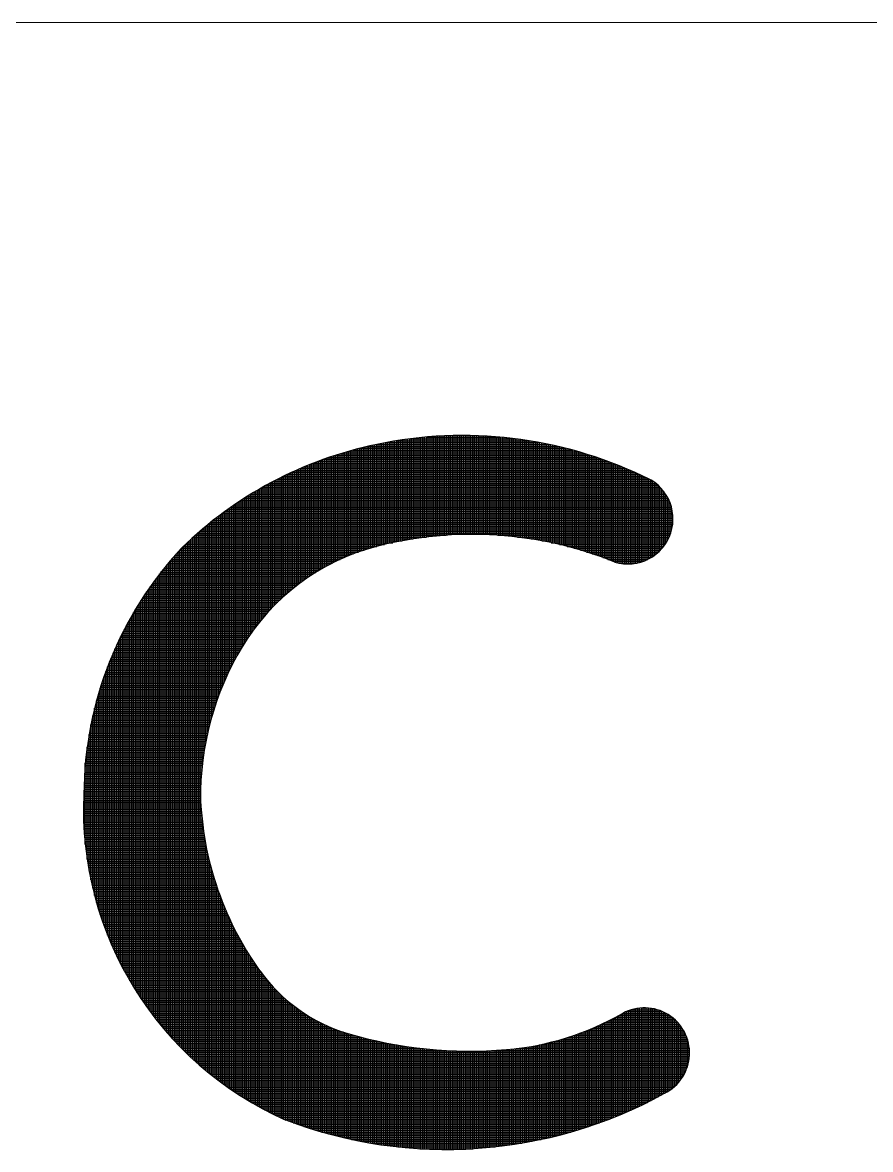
# Model space of a CAD drawing. Header units: inches. Extents: x 894 to 1735, y 0 to 594.
# Drawn here: x 1589.53 to 1597.47, y 99.48 to 110.04 of the extents above; entities that cross this region are included whole.
import ezdxf

# ---------------------------------------------------------------- set-up
doc = ezdxf.new("R2010")
doc.units = ezdxf.units.IN
doc.header["$MEASUREMENT"] = 0
doc.layers.add('BG 0 -1', color=7, linetype='Continuous')
doc.layers.add('BG ÇÑ±¹Áö¿ª³\xad¹æ±â¼úÁÖ½ÄÈ¸»ç CI', color=7, linetype='Continuous')

msp = doc.modelspace()

# ---------------------------------------------------------------- linework, layer by layer
at = {"layer": 'BG 0 -1', "color": 7, "linetype": 'Continuous', "lineweight": 9}
msp.add_line((1560.431, 110.04), (1709.698, 110.04), dxfattribs=at)
at = {"layer": 'BG ÇÑ±¹Áö¿ª³\xad¹æ±â¼úÁÖ½ÄÈ¸»ç CI', "color": 242, "linetype": 'Continuous', "lineweight": 25, "true_color": 0xd51c29}
for p, q in [((1593.07, 105.181), (1593.07, 106.127)), ((1593.088, 105.184), (1593.088, 106.13)), ((1593.105, 105.187), (1593.105, 106.132)), ((1593.123, 105.19), (1593.123, 106.135)), ((1593.14, 105.193), (1593.14, 106.137)), ((1593.151, 106.139), (1594.158, 106.139)), ((1593.157, 105.196), (1593.157, 106.139)), ((1593.175, 105.199), (1593.175, 106.142)), ((1593.192, 105.202), (1593.192, 106.144)), ((1593.209, 105.204), (1593.209, 106.146)), ((1593.227, 105.207), (1593.227, 106.148)), ((1593.244, 105.209), (1593.244, 106.149)), ((1593.261, 105.212), (1593.261, 106.151)), ((1593.279, 105.214), (1593.279, 106.153)), ((1593.296, 105.216), (1593.296, 106.155)), ((1593.311, 106.156), (1593.998, 106.156)), ((1593.314, 105.218), (1593.314, 106.156)), ((1593.331, 105.22), (1593.331, 106.158)), ((1593.348, 105.222), (1593.348, 106.159)), ((1593.366, 105.224), (1593.366, 106.16)), ((1593.383, 105.226), (1593.383, 106.162)), ((1593.4, 105.228), (1593.4, 106.163)), ((1593.418, 105.229), (1593.418, 106.164)), ((1593.435, 105.231), (1593.435, 106.165)), ((1593.452, 105.232), (1593.452, 106.166)), ((1593.47, 105.234), (1593.47, 106.167)), ((1593.487, 105.235), (1593.487, 106.167)), ((1593.505, 105.236), (1593.505, 106.168)), ((1593.522, 105.237), (1593.522, 106.169)), ((1593.539, 105.238), (1593.539, 106.169)), ((1593.557, 105.239), (1593.557, 106.17)), ((1593.574, 105.24), (1593.574, 106.17)), ((1593.591, 105.241), (1593.591, 106.17)), ((1593.609, 105.241), (1593.609, 106.171)), ((1593.626, 105.242), (1593.626, 106.171)), ((1593.643, 105.243), (1593.643, 106.171)), ((1593.661, 105.243), (1593.661, 106.171)), ((1593.678, 105.243), (1593.678, 106.171)), ((1593.696, 105.244), (1593.696, 106.171)), ((1593.713, 105.244), (1593.713, 106.171)), ((1593.73, 105.244), (1593.73, 106.17)), ((1593.748, 105.244), (1593.748, 106.17)), ((1593.765, 105.244), (1593.765, 106.169)), ((1593.782, 105.244), (1593.782, 106.169)), ((1593.8, 105.243), (1593.8, 106.168)), ((1593.817, 105.243), (1593.817, 106.168)), ((1593.834, 105.243), (1593.834, 106.167)), ((1593.852, 105.242), (1593.852, 106.166)), ((1593.869, 105.241), (1593.869, 106.165)), ((1593.887, 105.241), (1593.887, 106.164)), ((1593.904, 105.24), (1593.904, 106.163)), ((1593.921, 105.239), (1593.921, 106.162)), ((1593.939, 105.238), (1593.939, 106.161)), ((1593.956, 105.237), (1593.956, 106.159)), ((1593.973, 105.236), (1593.973, 106.158)), ((1593.991, 105.235), (1593.991, 106.157)), ((1594.008, 105.234), (1594.008, 106.155)), ((1594.025, 105.232), (1594.025, 106.153)), ((1594.043, 105.231), (1594.043, 106.152)), ((1594.06, 105.229), (1594.06, 106.15)), ((1594.078, 105.228), (1594.078, 106.148)), ((1594.095, 105.226), (1594.095, 106.146)), ((1594.112, 105.224), (1594.112, 106.144)), ((1594.13, 105.223), (1594.13, 106.142)), ((1594.147, 105.221), (1594.147, 106.14)), ((1594.164, 105.219), (1594.164, 106.138)), ((1594.182, 105.216), (1594.182, 106.135)), ((1594.199, 105.214), (1594.199, 106.133)), ((1594.217, 105.212), (1594.217, 106.13)), ((1594.234, 105.21), (1594.234, 106.128)), ((1592.584, 105.044), (1592.584, 106.023)), ((1592.602, 105.051), (1592.602, 106.027)), ((1592.619, 105.058), (1592.619, 106.032)), ((1592.627, 106.034), (1594.681, 106.034)), ((1592.636, 105.064), (1592.636, 106.037)), ((1592.654, 105.071), (1592.654, 106.042)), ((1592.671, 105.077), (1592.671, 106.046)), ((1592.688, 105.083), (1592.688, 106.051)), ((1592.693, 106.052), (1594.614, 106.052)), ((1592.706, 105.089), (1592.706, 106.055)), ((1592.723, 105.095), (1592.723, 106.059)), ((1592.741, 105.1), (1592.741, 106.063)), ((1592.758, 105.106), (1592.758, 106.067)), ((1592.765, 106.069), (1594.543, 106.069)), ((1592.775, 105.111), (1592.775, 106.071)), ((1592.793, 105.116), (1592.793, 106.075)), ((1592.81, 105.121), (1592.81, 106.079)), ((1592.827, 105.126), (1592.827, 106.083)), ((1592.844, 106.086), (1594.464, 106.086)), ((1592.845, 105.13), (1592.845, 106.087)), ((1592.862, 105.135), (1592.862, 106.09)), ((1592.879, 105.139), (1592.879, 106.094)), ((1592.897, 105.143), (1592.897, 106.097)), ((1592.914, 105.147), (1592.914, 106.101)), ((1592.932, 106.104), (1594.377, 106.104)), ((1592.932, 105.151), (1592.932, 106.104)), ((1592.949, 105.155), (1592.949, 106.107)), ((1592.966, 105.159), (1592.966, 106.11)), ((1592.984, 105.163), (1592.984, 106.113)), ((1593.001, 105.167), (1593.001, 106.116)), ((1593.018, 105.17), (1593.018, 106.119)), ((1593.031, 106.121), (1594.277, 106.121)), ((1593.036, 105.174), (1593.036, 106.122)), ((1593.053, 105.177), (1593.053, 106.125)), ((1594.251, 105.207), (1594.251, 106.125)), ((1594.269, 105.205), (1594.269, 106.123)), ((1594.286, 105.202), (1594.286, 106.12)), ((1594.303, 105.199), (1594.303, 106.117)), ((1594.321, 105.196), (1594.321, 106.114)), ((1594.338, 105.194), (1594.338, 106.111)), ((1594.355, 105.191), (1594.355, 106.108)), ((1594.373, 105.188), (1594.373, 106.105)), ((1594.39, 105.184), (1594.39, 106.101)), ((1594.408, 105.181), (1594.408, 106.098)), ((1594.425, 105.178), (1594.425, 106.095)), ((1594.442, 105.174), (1594.442, 106.091)), ((1594.46, 105.171), (1594.46, 106.087)), ((1594.477, 105.167), (1594.477, 106.084)), ((1594.494, 105.164), (1594.494, 106.08)), ((1594.512, 105.16), (1594.512, 106.076)), ((1594.529, 105.156), (1594.529, 106.072)), ((1594.546, 105.152), (1594.546, 106.068)), ((1594.564, 105.148), (1594.564, 106.064)), ((1594.581, 105.144), (1594.581, 106.06)), ((1594.599, 105.14), (1594.599, 106.056)), ((1594.616, 105.135), (1594.616, 106.051)), ((1594.633, 105.131), (1594.633, 106.047)), ((1594.651, 105.126), (1594.651, 106.042)), ((1594.668, 105.122), (1594.668, 106.038)), ((1594.685, 105.117), (1594.685, 106.033)), ((1594.703, 105.112), (1594.703, 106.028)), ((1594.72, 105.107), (1594.72, 106.023)), ((1592.272, 104.885), (1592.272, 105.918)), ((1592.289, 104.896), (1592.289, 105.925)), ((1592.303, 105.93), (1595.008, 105.93)), ((1592.306, 104.906), (1592.306, 105.931)), ((1592.324, 104.917), (1592.324, 105.938)), ((1592.341, 104.927), (1592.341, 105.944)), ((1592.35, 105.948), (1594.959, 105.948)), ((1592.359, 104.936), (1592.359, 105.95)), ((1592.376, 104.946), (1592.376, 105.957)), ((1592.393, 104.955), (1592.393, 105.963)), ((1592.4, 105.965), (1594.909, 105.965)), ((1592.411, 104.964), (1592.411, 105.969)), ((1592.428, 104.973), (1592.428, 105.974)), ((1592.445, 104.982), (1592.445, 105.98)), ((1592.452, 105.982), (1594.856, 105.982)), ((1592.463, 104.99), (1592.463, 105.986)), ((1592.48, 104.999), (1592.48, 105.991)), ((1592.497, 105.007), (1592.497, 105.997)), ((1592.507, 106), (1594.801, 106)), ((1592.515, 105.014), (1592.515, 106.002)), ((1592.532, 105.022), (1592.532, 106.007)), ((1592.55, 105.03), (1592.55, 106.013)), ((1592.565, 106.017), (1594.743, 106.017)), ((1592.567, 105.037), (1592.567, 106.018)), ((1594.737, 105.102), (1594.737, 106.018)), ((1594.755, 105.097), (1594.755, 106.013)), ((1594.772, 105.092), (1594.772, 106.008)), ((1594.79, 105.087), (1594.79, 106.003)), ((1594.807, 105.081), (1594.807, 105.998)), ((1594.824, 105.076), (1594.824, 105.992)), ((1594.842, 105.07), (1594.842, 105.987)), ((1594.859, 105.065), (1594.859, 105.981)), ((1594.876, 105.059), (1594.876, 105.976)), ((1594.894, 105.053), (1594.894, 105.97)), ((1594.911, 105.047), (1594.911, 105.964)), ((1594.928, 105.041), (1594.928, 105.958)), ((1594.946, 105.035), (1594.946, 105.952)), ((1594.963, 105.029), (1594.963, 105.946)), ((1594.981, 105.022), (1594.981, 105.94)), ((1594.998, 105.016), (1594.998, 105.934)), ((1595.015, 105.009), (1595.015, 105.927)), ((1595.033, 105.003), (1595.033, 105.921)), ((1595.05, 104.996), (1595.05, 105.914)), ((1592.015, 105.809), (1595.301, 105.809)), ((1592.029, 104.709), (1592.029, 105.815)), ((1592.046, 104.724), (1592.046, 105.823)), ((1592.053, 105.826), (1595.263, 105.826)), ((1592.063, 104.738), (1592.063, 105.831)), ((1592.081, 104.752), (1592.081, 105.839)), ((1592.091, 105.843), (1595.224, 105.843)), ((1592.098, 104.765), (1592.098, 105.847)), ((1592.115, 104.778), (1592.115, 105.854)), ((1592.13, 105.861), (1595.183, 105.861)), ((1592.133, 104.791), (1592.133, 105.862)), ((1592.15, 104.804), (1592.15, 105.869)), ((1592.167, 104.816), (1592.167, 105.876)), ((1592.171, 105.878), (1595.142, 105.878)), ((1592.185, 104.828), (1592.185, 105.884)), ((1592.202, 104.84), (1592.202, 105.891)), ((1592.214, 105.895), (1595.098, 105.895)), ((1592.22, 104.852), (1592.22, 105.898)), ((1592.237, 104.863), (1592.237, 105.905)), ((1592.254, 104.874), (1592.254, 105.912)), ((1592.257, 105.913), (1595.054, 105.913)), ((1595.067, 104.989), (1595.067, 105.908)), ((1595.085, 104.983), (1595.085, 105.901)), ((1595.102, 104.978), (1595.102, 105.894)), ((1595.119, 104.975), (1595.119, 105.887)), ((1595.137, 104.972), (1595.137, 105.88)), ((1595.154, 104.969), (1595.154, 105.873)), ((1595.172, 104.968), (1595.172, 105.866)), ((1595.189, 104.967), (1595.189, 105.858)), ((1595.206, 104.967), (1595.206, 105.851)), ((1595.224, 104.967), (1595.224, 105.843)), ((1595.241, 104.969), (1595.241, 105.836)), ((1595.258, 104.971), (1595.258, 105.828)), ((1595.276, 104.974), (1595.276, 105.82)), ((1595.293, 104.977), (1595.293, 105.812)), ((1591.812, 105.704), (1595.484, 105.704)), ((1591.82, 104.507), (1591.82, 105.709)), ((1591.838, 104.526), (1591.838, 105.718)), ((1591.844, 105.722), (1595.464, 105.722)), ((1591.855, 104.545), (1591.855, 105.728)), ((1591.872, 104.563), (1591.872, 105.737)), ((1591.876, 105.739), (1595.44, 105.739)), ((1591.89, 104.581), (1591.89, 105.746)), ((1591.907, 104.598), (1591.907, 105.755)), ((1591.91, 105.757), (1595.413, 105.757)), ((1591.924, 104.615), (1591.924, 105.764)), ((1591.942, 104.632), (1591.942, 105.773)), ((1591.944, 105.774), (1595.38, 105.774)), ((1591.959, 104.648), (1591.959, 105.781)), ((1591.976, 104.664), (1591.976, 105.79)), ((1591.979, 105.791), (1595.338, 105.791)), ((1591.994, 104.679), (1591.994, 105.798)), ((1592.011, 104.694), (1592.011, 105.807)), ((1595.31, 104.981), (1595.31, 105.804)), ((1595.328, 104.986), (1595.328, 105.796)), ((1595.345, 104.992), (1595.345, 105.788)), ((1595.363, 104.999), (1595.363, 105.781)), ((1595.38, 105.007), (1595.38, 105.774)), ((1595.397, 105.015), (1595.397, 105.765)), ((1595.415, 105.025), (1595.415, 105.756)), ((1595.432, 105.036), (1595.432, 105.745)), ((1595.449, 105.048), (1595.449, 105.733)), ((1595.467, 105.061), (1595.467, 105.719)), ((1595.484, 105.076), (1595.484, 105.705)), ((1591.635, 105.6), (1595.568, 105.6)), ((1591.647, 104.284), (1591.647, 105.607)), ((1591.663, 105.618), (1595.558, 105.618)), ((1591.664, 104.31), (1591.664, 105.618)), ((1591.681, 104.334), (1591.681, 105.629)), ((1591.692, 105.635), (1595.546, 105.635)), ((1591.699, 104.358), (1591.699, 105.639)), ((1591.716, 104.381), (1591.716, 105.65)), ((1591.721, 105.652), (1595.533, 105.652)), ((1591.733, 104.403), (1591.733, 105.66)), ((1591.751, 105.67), (1595.519, 105.67)), ((1591.751, 104.425), (1591.751, 105.67)), ((1591.768, 104.447), (1591.768, 105.68)), ((1591.781, 105.687), (1595.502, 105.687)), ((1591.785, 104.467), (1591.785, 105.69)), ((1591.803, 104.487), (1591.803, 105.699)), ((1595.501, 105.092), (1595.501, 105.688)), ((1595.519, 105.111), (1595.519, 105.669)), ((1595.536, 105.132), (1595.536, 105.648)), ((1595.554, 105.157), (1595.554, 105.624)), ((1591.473, 103.98), (1591.473, 105.492)), ((1591.478, 105.496), (1595.61, 105.496)), ((1591.49, 104.015), (1591.49, 105.505)), ((1591.503, 105.513), (1595.606, 105.513)), ((1591.508, 104.049), (1591.508, 105.516)), ((1591.525, 104.082), (1591.525, 105.528)), ((1591.529, 105.531), (1595.6, 105.531)), ((1591.542, 104.114), (1591.542, 105.54)), ((1591.555, 105.548), (1595.593, 105.548)), ((1591.56, 104.144), (1591.56, 105.552)), ((1591.577, 104.174), (1591.577, 105.563)), ((1591.581, 105.566), (1595.586, 105.566)), ((1591.594, 104.203), (1591.594, 105.574)), ((1591.608, 105.583), (1595.578, 105.583)), ((1591.612, 104.231), (1591.612, 105.585)), ((1591.629, 104.258), (1591.629, 105.596)), ((1595.571, 105.185), (1595.571, 105.595)), ((1595.588, 105.22), (1595.588, 105.56)), ((1595.606, 105.267), (1595.606, 105.513)), ((1591.334, 103.638), (1591.334, 105.39)), ((1591.337, 105.392), (1595.624, 105.392)), ((1591.351, 103.689), (1591.351, 105.403)), ((1591.359, 105.409), (1595.623, 105.409)), ((1591.369, 103.737), (1591.369, 105.416)), ((1591.382, 105.427), (1595.622, 105.427)), ((1591.386, 103.783), (1591.386, 105.429)), ((1591.403, 103.826), (1591.403, 105.442)), ((1591.406, 105.444), (1595.62, 105.444)), ((1591.421, 103.867), (1591.421, 105.455)), ((1591.43, 105.461), (1595.618, 105.461)), ((1591.438, 103.906), (1591.438, 105.468)), ((1591.454, 105.479), (1595.615, 105.479)), ((1591.456, 103.944), (1591.456, 105.48)), ((1595.623, 105.363), (1595.623, 105.417)), ((1591.208, 105.288), (1595.611, 105.288)), ((1591.212, 103.078), (1591.212, 105.291)), ((1591.229, 105.305), (1595.615, 105.305)), ((1591.23, 103.208), (1591.23, 105.306)), ((1591.247, 103.306), (1591.247, 105.32)), ((1591.25, 105.322), (1595.618, 105.322)), ((1591.265, 103.388), (1591.265, 105.334)), ((1591.271, 105.34), (1595.621, 105.34)), ((1591.282, 103.46), (1591.282, 105.348)), ((1591.293, 105.357), (1595.623, 105.357)), ((1591.299, 103.525), (1591.299, 105.362)), ((1591.315, 105.375), (1595.624, 105.375)), ((1591.317, 103.584), (1591.317, 105.376)), ((1591.091, 105.184), (1593.085, 105.184)), ((1591.091, 100.36), (1591.091, 105.183)), ((1591.108, 100.344), (1591.108, 105.199)), ((1591.11, 105.201), (1593.187, 105.201)), ((1591.126, 100.328), (1591.126, 105.215)), ((1591.129, 105.218), (1593.313, 105.218)), ((1591.143, 100.312), (1591.143, 105.231)), ((1591.148, 105.236), (1593.498, 105.236)), ((1591.16, 100.296), (1591.16, 105.246)), ((1591.168, 105.253), (1595.601, 105.253)), ((1591.178, 100.281), (1591.178, 105.261)), ((1591.188, 105.27), (1595.607, 105.27)), ((1591.195, 100.265), (1591.195, 105.276)), ((1593.982, 105.236), (1595.595, 105.236)), ((1594.167, 105.218), (1595.587, 105.218)), ((1594.293, 105.201), (1595.579, 105.201)), ((1594.395, 105.184), (1595.57, 105.184)), ((1590.986, 105.079), (1592.677, 105.079)), ((1590.987, 100.464), (1590.987, 105.08)), ((1591.002, 105.097), (1592.729, 105.097)), ((1591.004, 100.446), (1591.004, 105.099)), ((1591.018, 105.114), (1592.786, 105.114)), ((1591.021, 100.428), (1591.021, 105.117)), ((1591.036, 105.131), (1592.849, 105.131)), ((1591.039, 100.411), (1591.039, 105.134)), ((1591.054, 105.149), (1592.92, 105.149)), ((1591.056, 100.394), (1591.056, 105.151)), ((1591.072, 105.166), (1592.998, 105.166)), ((1591.074, 100.377), (1591.074, 105.167)), ((1594.482, 105.166), (1595.56, 105.166)), ((1594.56, 105.149), (1595.548, 105.149)), ((1594.631, 105.131), (1595.536, 105.131)), ((1594.696, 105.114), (1595.521, 105.114)), ((1594.757, 105.097), (1595.506, 105.097)), ((1594.814, 105.079), (1595.488, 105.079)), ((1590.895, 104.975), (1592.432, 104.975)), ((1590.9, 100.558), (1590.9, 104.98)), ((1590.91, 104.993), (1592.467, 104.993)), ((1590.917, 100.539), (1590.917, 105.001)), ((1590.925, 105.01), (1592.505, 105.01)), ((1590.935, 100.519), (1590.935, 105.021)), ((1590.94, 105.027), (1592.544, 105.027)), ((1590.952, 100.501), (1590.952, 105.041)), ((1590.955, 105.045), (1592.585, 105.045)), ((1590.969, 100.482), (1590.969, 105.061)), ((1590.971, 105.062), (1592.63, 105.062)), ((1594.867, 105.062), (1595.468, 105.062)), ((1594.918, 105.045), (1595.445, 105.045)), ((1594.967, 105.027), (1595.418, 105.027)), ((1595.014, 105.01), (1595.387, 105.01)), ((1595.059, 104.993), (1595.346, 104.993)), ((1595.117, 104.975), (1595.284, 104.975)), ((1590.812, 104.871), (1592.249, 104.871)), ((1590.813, 100.66), (1590.813, 104.873)), ((1590.825, 104.888), (1592.276, 104.888)), ((1590.83, 100.639), (1590.83, 104.895)), ((1590.839, 104.906), (1592.305, 104.906)), ((1590.848, 100.618), (1590.848, 104.917)), ((1590.853, 104.923), (1592.335, 104.923)), ((1590.865, 100.598), (1590.865, 104.938)), ((1590.867, 104.94), (1592.366, 104.94)), ((1590.881, 104.958), (1592.398, 104.958)), ((1590.883, 100.578), (1590.883, 104.96)), ((1590.726, 100.772), (1590.726, 104.755)), ((1590.735, 104.767), (1592.1, 104.767)), ((1590.744, 100.749), (1590.744, 104.779)), ((1590.747, 104.784), (1592.123, 104.784)), ((1590.76, 104.801), (1592.147, 104.801)), ((1590.761, 100.726), (1590.761, 104.803)), ((1590.772, 104.819), (1592.171, 104.819)), ((1590.778, 100.704), (1590.778, 104.827)), ((1590.785, 104.836), (1592.196, 104.836)), ((1590.796, 100.682), (1590.796, 104.85)), ((1590.798, 104.854), (1592.222, 104.854)), ((1590.657, 100.87), (1590.657, 104.653)), ((1590.663, 104.663), (1591.975, 104.663)), ((1590.674, 100.845), (1590.674, 104.679)), ((1590.675, 104.68), (1591.995, 104.68)), ((1590.686, 104.697), (1592.015, 104.697)), ((1590.692, 100.82), (1590.692, 104.705)), ((1590.698, 104.715), (1592.035, 104.715)), ((1590.709, 100.796), (1590.709, 104.73)), ((1590.71, 104.732), (1592.056, 104.732)), ((1590.722, 104.749), (1592.078, 104.749)), ((1590.587, 100.976), (1590.587, 104.542)), ((1590.597, 104.558), (1591.868, 104.558)), ((1590.605, 100.949), (1590.605, 104.57)), ((1590.608, 104.576), (1591.885, 104.576)), ((1590.619, 104.593), (1591.902, 104.593)), ((1590.622, 100.922), (1590.622, 104.598)), ((1590.63, 104.61), (1591.92, 104.61)), ((1590.639, 100.896), (1590.639, 104.626)), ((1590.641, 104.628), (1591.938, 104.628)), ((1590.652, 104.645), (1591.956, 104.645)), ((1590.527, 104.437), (1591.76, 104.437)), ((1590.535, 101.062), (1590.535, 104.451)), ((1590.537, 104.454), (1591.774, 104.454)), ((1590.547, 104.472), (1591.789, 104.472)), ((1590.553, 101.033), (1590.553, 104.482)), ((1590.556, 104.489), (1591.804, 104.489)), ((1590.567, 104.506), (1591.82, 104.506)), ((1590.57, 101.004), (1590.57, 104.512)), ((1590.577, 104.524), (1591.835, 104.524)), ((1590.587, 104.541), (1591.851, 104.541)), ((1590.472, 104.333), (1591.68, 104.333)), ((1590.481, 104.35), (1591.693, 104.35)), ((1590.483, 101.155), (1590.483, 104.354)), ((1590.49, 104.367), (1591.706, 104.367)), ((1590.499, 104.385), (1591.719, 104.385)), ((1590.501, 101.123), (1590.501, 104.388)), ((1590.508, 104.402), (1591.732, 104.402)), ((1590.518, 101.092), (1590.518, 104.42)), ((1590.518, 104.419), (1591.746, 104.419)), ((1590.421, 104.228), (1591.61, 104.228)), ((1590.43, 104.246), (1591.621, 104.246)), ((1590.431, 101.256), (1590.431, 104.249)), ((1590.438, 104.263), (1591.632, 104.263)), ((1590.446, 104.281), (1591.644, 104.281)), ((1590.448, 101.221), (1590.448, 104.285)), ((1590.455, 104.298), (1591.656, 104.298)), ((1590.463, 104.315), (1591.668, 104.315)), ((1590.466, 101.187), (1590.466, 104.32)), ((1590.375, 104.124), (1591.548, 104.124)), ((1590.379, 101.366), (1590.379, 104.133)), ((1590.383, 104.142), (1591.558, 104.142)), ((1590.39, 104.159), (1591.568, 104.159)), ((1590.396, 101.328), (1590.396, 104.173)), ((1590.398, 104.176), (1591.578, 104.176)), ((1590.406, 104.194), (1591.589, 104.194)), ((1590.413, 104.211), (1591.599, 104.211)), ((1590.414, 101.291), (1590.414, 104.212)), ((1590.333, 104.02), (1591.493, 104.02)), ((1590.34, 104.037), (1591.502, 104.037)), ((1590.344, 101.447), (1590.344, 104.049)), ((1590.347, 104.055), (1591.511, 104.055)), ((1590.354, 104.072), (1591.52, 104.072)), ((1590.361, 104.09), (1591.529, 104.09)), ((1590.362, 101.406), (1590.362, 104.092)), ((1590.368, 104.107), (1591.539, 104.107)), ((1590.292, 101.581), (1590.292, 103.909)), ((1590.295, 103.916), (1591.443, 103.916)), ((1590.301, 103.933), (1591.451, 103.933)), ((1590.307, 103.951), (1591.459, 103.951)), ((1590.309, 101.534), (1590.309, 103.958)), ((1590.313, 103.968), (1591.467, 103.968)), ((1590.32, 103.985), (1591.475, 103.985)), ((1590.326, 104.003), (1591.484, 104.003)), ((1590.327, 101.49), (1590.327, 104.004)), ((1590.257, 101.682), (1590.257, 103.803)), ((1590.26, 103.812), (1591.398, 103.812)), ((1590.266, 103.829), (1591.405, 103.829)), ((1590.271, 103.846), (1591.412, 103.846)), ((1590.275, 101.63), (1590.275, 103.857)), ((1590.277, 103.864), (1591.419, 103.864)), ((1590.283, 103.881), (1591.427, 103.881)), ((1590.289, 103.899), (1591.435, 103.899)), ((1590.229, 103.708), (1591.358, 103.708)), ((1590.234, 103.725), (1591.364, 103.725)), ((1590.239, 103.742), (1591.371, 103.742)), ((1590.24, 101.737), (1590.24, 103.745)), ((1590.244, 103.76), (1591.377, 103.76)), ((1590.249, 103.777), (1591.384, 103.777)), ((1590.255, 103.794), (1591.391, 103.794)), ((1590.202, 103.603), (1591.323, 103.603)), ((1590.205, 101.86), (1590.205, 103.616)), ((1590.206, 103.621), (1591.328, 103.621)), ((1590.211, 103.638), (1591.334, 103.638)), ((1590.215, 103.655), (1591.34, 103.655)), ((1590.22, 103.673), (1591.346, 103.673)), ((1590.223, 101.796), (1590.223, 103.683)), ((1590.225, 103.69), (1591.352, 103.69)), ((1590.178, 103.499), (1591.292, 103.499)), ((1590.182, 103.517), (1591.297, 103.517)), ((1590.186, 103.534), (1591.302, 103.534)), ((1590.188, 101.929), (1590.188, 103.543)), ((1590.19, 103.551), (1591.307, 103.551)), ((1590.194, 103.569), (1591.312, 103.569)), ((1590.198, 103.586), (1591.317, 103.586)), ((1590.158, 103.395), (1591.266, 103.395)), ((1590.161, 103.412), (1591.27, 103.412)), ((1590.164, 103.43), (1591.274, 103.43)), ((1590.168, 103.447), (1591.279, 103.447)), ((1590.171, 103.464), (1591.283, 103.464)), ((1590.171, 102.006), (1590.171, 103.461)), ((1590.175, 103.482), (1591.288, 103.482)), ((1590.141, 103.291), (1591.244, 103.291)), ((1590.144, 103.308), (1591.248, 103.308)), ((1590.146, 103.326), (1591.251, 103.326)), ((1590.149, 103.343), (1591.255, 103.343)), ((1590.152, 103.36), (1591.258, 103.36)), ((1590.153, 102.094), (1590.153, 103.368)), ((1590.155, 103.378), (1591.262, 103.378)), ((1590.125, 103.169), (1591.224, 103.169)), ((1590.127, 103.187), (1591.227, 103.187)), ((1590.129, 103.204), (1591.229, 103.204)), ((1590.132, 103.221), (1591.232, 103.221)), ((1590.134, 103.239), (1591.235, 103.239)), ((1590.136, 103.256), (1591.238, 103.256)), ((1590.136, 102.2), (1590.136, 103.254)), ((1590.139, 103.273), (1591.241, 103.273)), ((1590.115, 103.065), (1591.211, 103.065)), ((1590.117, 103.082), (1591.213, 103.082)), ((1590.118, 102.338), (1590.118, 103.101)), ((1590.118, 103.1), (1591.215, 103.1)), ((1590.12, 103.117), (1591.217, 103.117)), ((1590.122, 103.135), (1591.219, 103.135)), ((1590.123, 103.152), (1591.222, 103.152)), ((1590.109, 102.961), (1591.202, 102.961)), ((1590.11, 102.978), (1591.203, 102.978)), ((1590.111, 102.996), (1591.205, 102.996)), ((1590.112, 103.013), (1591.206, 103.013)), ((1590.113, 103.03), (1591.208, 103.03)), ((1590.114, 103.048), (1591.209, 103.048)), ((1590.105, 102.857), (1591.195, 102.857)), ((1590.106, 102.891), (1591.198, 102.891)), ((1590.106, 102.874), (1591.198, 102.874)), ((1590.107, 102.926), (1591.2, 102.926)), ((1590.107, 102.909), (1591.199, 102.909)), ((1590.108, 102.943), (1591.201, 102.943)), ((1591.195, 102.857), (1591.197, 102.857)), ((1590.103, 102.77), (1591.196, 102.77)), ((1590.103, 102.752), (1591.198, 102.752)), ((1590.104, 102.787), (1591.196, 102.787)), ((1590.105, 102.839), (1591.196, 102.839)), ((1590.105, 102.822), (1591.196, 102.822)), ((1590.105, 102.805), (1591.196, 102.805)), ((1591.196, 102.839), (1591.197, 102.839)), ((1591.196, 102.77), (1591.198, 102.77)), ((1590.102, 102.735), (1591.199, 102.735)), ((1590.102, 102.718), (1591.2, 102.718)), ((1590.102, 102.7), (1591.201, 102.7)), ((1590.102, 102.683), (1591.202, 102.683)), ((1590.102, 102.666), (1591.204, 102.666)), ((1590.102, 102.648), (1591.205, 102.648)), ((1590.102, 102.631), (1591.206, 102.631)), ((1590.102, 102.614), (1591.208, 102.614)), ((1590.102, 102.596), (1591.21, 102.596)), ((1590.103, 102.579), (1591.211, 102.579)), ((1590.103, 102.561), (1591.213, 102.561)), ((1590.104, 102.544), (1591.215, 102.544)), ((1591.212, 100.25), (1591.212, 102.57)), ((1590.105, 102.527), (1591.217, 102.527)), ((1590.105, 102.509), (1591.22, 102.509)), ((1590.106, 102.492), (1591.222, 102.492)), ((1590.107, 102.475), (1591.224, 102.475)), ((1590.108, 102.457), (1591.227, 102.457)), ((1590.11, 102.44), (1591.229, 102.44)), ((1591.23, 100.236), (1591.23, 102.437)), ((1590.111, 102.423), (1591.232, 102.423)), ((1590.112, 102.405), (1591.235, 102.405)), ((1590.114, 102.388), (1591.238, 102.388)), ((1590.115, 102.37), (1591.241, 102.37)), ((1590.117, 102.353), (1591.244, 102.353)), ((1590.119, 102.336), (1591.247, 102.336)), ((1591.247, 100.221), (1591.247, 102.336)), ((1590.121, 102.318), (1591.251, 102.318)), ((1590.122, 102.301), (1591.254, 102.301)), ((1590.125, 102.284), (1591.258, 102.284)), ((1590.127, 102.266), (1591.261, 102.266)), ((1590.129, 102.249), (1591.265, 102.249)), ((1590.131, 102.232), (1591.269, 102.232)), ((1591.265, 100.207), (1591.265, 102.251)), ((1590.134, 102.214), (1591.273, 102.214)), ((1590.136, 102.197), (1591.277, 102.197)), ((1590.139, 102.179), (1591.281, 102.179)), ((1590.142, 102.162), (1591.285, 102.162)), ((1590.144, 102.145), (1591.29, 102.145)), ((1590.147, 102.127), (1591.294, 102.127)), ((1591.282, 100.193), (1591.282, 102.176)), ((1590.15, 102.11), (1591.299, 102.11)), ((1590.154, 102.093), (1591.304, 102.093)), ((1590.157, 102.075), (1591.309, 102.075)), ((1590.16, 102.058), (1591.314, 102.058)), ((1590.164, 102.041), (1591.319, 102.041)), ((1590.167, 102.023), (1591.324, 102.023)), ((1591.299, 100.179), (1591.299, 102.109)), ((1591.317, 100.165), (1591.317, 102.048)), ((1590.171, 102.006), (1591.329, 102.006)), ((1590.174, 101.988), (1591.335, 101.988)), ((1590.178, 101.971), (1591.34, 101.971)), ((1590.182, 101.954), (1591.346, 101.954)), ((1590.186, 101.936), (1591.352, 101.936)), ((1590.19, 101.919), (1591.358, 101.919)), ((1590.195, 101.902), (1591.364, 101.902)), ((1591.334, 100.151), (1591.334, 101.991)), ((1591.351, 100.138), (1591.351, 101.938)), ((1590.199, 101.884), (1591.37, 101.884)), ((1590.203, 101.867), (1591.376, 101.867)), ((1590.208, 101.85), (1591.383, 101.85)), ((1590.213, 101.832), (1591.389, 101.832)), ((1590.217, 101.815), (1591.396, 101.815)), ((1590.222, 101.797), (1591.403, 101.797)), ((1591.369, 100.125), (1591.369, 101.888)), ((1591.386, 100.112), (1591.386, 101.841)), ((1590.227, 101.78), (1591.41, 101.78)), ((1590.232, 101.763), (1591.417, 101.763)), ((1590.237, 101.745), (1591.424, 101.745)), ((1590.243, 101.728), (1591.431, 101.728)), ((1590.248, 101.711), (1591.439, 101.711)), ((1590.254, 101.693), (1591.446, 101.693)), ((1591.403, 100.099), (1591.403, 101.796)), ((1591.421, 100.086), (1591.421, 101.753)), ((1591.438, 100.074), (1591.438, 101.711)), ((1590.259, 101.676), (1591.454, 101.676)), ((1590.265, 101.659), (1591.462, 101.659)), ((1590.271, 101.641), (1591.47, 101.641)), ((1590.277, 101.624), (1591.478, 101.624)), ((1590.283, 101.606), (1591.486, 101.606)), ((1590.289, 101.589), (1591.494, 101.589)), ((1591.456, 100.062), (1591.456, 101.672)), ((1591.473, 100.05), (1591.473, 101.634)), ((1591.49, 100.038), (1591.49, 101.597)), ((1590.295, 101.572), (1591.503, 101.572)), ((1590.302, 101.554), (1591.511, 101.554)), ((1590.308, 101.537), (1591.52, 101.537)), ((1590.315, 101.52), (1591.529, 101.52)), ((1590.322, 101.502), (1591.538, 101.502)), ((1590.329, 101.485), (1591.547, 101.485)), ((1591.508, 100.026), (1591.508, 101.562)), ((1591.525, 100.014), (1591.525, 101.527)), ((1591.542, 100.003), (1591.542, 101.494)), ((1590.336, 101.468), (1591.557, 101.468)), ((1590.343, 101.45), (1591.566, 101.45)), ((1590.35, 101.433), (1591.576, 101.433)), ((1590.357, 101.415), (1591.586, 101.415)), ((1590.365, 101.398), (1591.596, 101.398)), ((1590.373, 101.381), (1591.606, 101.381)), ((1591.56, 99.992), (1591.56, 101.462)), ((1591.577, 99.981), (1591.577, 101.431)), ((1591.594, 99.97), (1591.594, 101.4)), ((1590.38, 101.363), (1591.616, 101.363)), ((1590.388, 101.346), (1591.626, 101.346)), ((1590.396, 101.329), (1591.637, 101.329)), ((1590.404, 101.311), (1591.648, 101.311)), ((1590.412, 101.294), (1591.659, 101.294)), ((1590.421, 101.277), (1591.67, 101.277)), ((1591.612, 99.959), (1591.612, 101.37)), ((1591.629, 99.948), (1591.629, 101.342)), ((1591.647, 99.938), (1591.647, 101.313)), ((1591.664, 99.927), (1591.664, 101.286)), ((1590.429, 101.259), (1591.681, 101.259)), ((1590.438, 101.242), (1591.693, 101.242)), ((1590.447, 101.224), (1591.704, 101.224)), ((1590.456, 101.207), (1591.716, 101.207)), ((1590.465, 101.19), (1591.728, 101.19)), ((1590.474, 101.172), (1591.74, 101.172)), ((1591.681, 99.917), (1591.681, 101.259)), ((1591.699, 99.907), (1591.699, 101.233)), ((1591.716, 99.897), (1591.716, 101.207)), ((1591.733, 99.887), (1591.733, 101.182)), ((1590.483, 101.155), (1591.753, 101.155)), ((1590.492, 101.138), (1591.765, 101.138)), ((1590.502, 101.12), (1591.778, 101.12)), ((1590.512, 101.103), (1591.791, 101.103)), ((1590.522, 101.085), (1591.805, 101.085)), ((1590.532, 101.068), (1591.819, 101.068)), ((1591.751, 99.878), (1591.751, 101.157)), ((1591.768, 99.868), (1591.768, 101.134)), ((1591.785, 99.859), (1591.785, 101.111)), ((1591.803, 99.85), (1591.803, 101.088)), ((1591.82, 99.841), (1591.82, 101.067)), ((1590.542, 101.051), (1591.834, 101.051)), ((1590.552, 101.033), (1591.849, 101.033)), ((1590.563, 101.016), (1591.864, 101.016)), ((1590.573, 100.999), (1591.88, 100.999)), ((1590.584, 100.981), (1591.897, 100.981)), ((1590.595, 100.964), (1591.914, 100.964)), ((1591.838, 99.832), (1591.838, 101.046)), ((1591.855, 99.823), (1591.855, 101.026)), ((1591.872, 99.815), (1591.872, 101.007)), ((1591.89, 99.806), (1591.89, 100.989)), ((1591.907, 99.798), (1591.907, 100.971)), ((1591.924, 99.789), (1591.924, 100.953)), ((1590.606, 100.947), (1591.931, 100.947)), ((1590.617, 100.929), (1591.949, 100.929)), ((1590.629, 100.912), (1591.968, 100.912)), ((1590.64, 100.894), (1591.987, 100.894)), ((1590.652, 100.877), (1592.007, 100.877)), ((1590.664, 100.86), (1592.028, 100.86)), ((1591.942, 99.781), (1591.942, 100.936)), ((1591.959, 99.773), (1591.959, 100.92)), ((1591.976, 99.765), (1591.976, 100.904)), ((1591.994, 99.758), (1591.994, 100.889)), ((1592.011, 99.751), (1592.011, 100.874)), ((1592.029, 99.744), (1592.029, 100.859)), ((1590.676, 100.842), (1592.049, 100.842)), ((1590.688, 100.825), (1592.071, 100.825)), ((1590.7, 100.808), (1592.094, 100.808)), ((1590.713, 100.79), (1592.118, 100.79)), ((1590.726, 100.773), (1592.143, 100.773)), ((1590.739, 100.756), (1592.17, 100.756)), ((1592.046, 99.738), (1592.046, 100.845)), ((1592.063, 99.732), (1592.063, 100.831)), ((1592.081, 99.726), (1592.081, 100.818)), ((1592.098, 99.719), (1592.098, 100.805)), ((1592.115, 99.713), (1592.115, 100.792)), ((1592.133, 99.707), (1592.133, 100.78)), ((1592.15, 99.701), (1592.15, 100.768)), ((1592.167, 99.696), (1592.167, 100.757)), ((1592.185, 99.69), (1592.185, 100.746)), ((1595.137, 99.809), (1595.137, 100.748)), ((1595.15, 100.756), (1595.559, 100.756)), ((1595.154, 99.817), (1595.154, 100.758)), ((1595.172, 99.824), (1595.172, 100.767)), ((1595.185, 100.773), (1595.524, 100.773)), ((1595.189, 99.832), (1595.189, 100.775)), ((1595.206, 99.839), (1595.206, 100.781)), ((1595.224, 99.847), (1595.224, 100.788)), ((1595.232, 100.79), (1595.477, 100.79)), ((1595.241, 99.855), (1595.241, 100.793)), ((1595.258, 99.863), (1595.258, 100.797)), ((1595.276, 99.871), (1595.276, 100.801)), ((1595.293, 99.879), (1595.293, 100.804)), ((1595.31, 99.887), (1595.31, 100.806)), ((1595.328, 99.895), (1595.328, 100.807)), ((1595.332, 100.808), (1595.378, 100.808)), ((1595.345, 99.903), (1595.345, 100.808)), ((1595.363, 99.912), (1595.363, 100.808)), ((1595.38, 99.92), (1595.38, 100.808)), ((1595.397, 99.929), (1595.397, 100.806)), ((1595.415, 99.938), (1595.415, 100.804)), ((1595.432, 99.947), (1595.432, 100.801)), ((1595.449, 99.956), (1595.449, 100.798)), ((1595.467, 99.965), (1595.467, 100.793)), ((1595.484, 99.974), (1595.484, 100.788)), ((1595.501, 99.983), (1595.501, 100.782)), ((1595.519, 99.992), (1595.519, 100.775)), ((1595.536, 100.002), (1595.536, 100.767)), ((1595.554, 100.011), (1595.554, 100.759)), ((1595.571, 100.021), (1595.571, 100.749)), ((1590.752, 100.738), (1592.197, 100.738)), ((1590.765, 100.721), (1592.225, 100.721)), ((1590.779, 100.703), (1592.256, 100.703)), ((1590.792, 100.686), (1592.287, 100.686)), ((1590.806, 100.669), (1592.321, 100.669)), ((1590.82, 100.651), (1592.357, 100.651)), ((1592.202, 99.684), (1592.202, 100.735)), ((1592.22, 99.679), (1592.22, 100.724)), ((1592.237, 99.673), (1592.237, 100.714)), ((1592.254, 99.668), (1592.254, 100.704)), ((1592.272, 99.663), (1592.272, 100.695)), ((1592.289, 99.657), (1592.289, 100.685)), ((1592.306, 99.652), (1592.306, 100.676)), ((1592.324, 99.647), (1592.324, 100.667)), ((1592.341, 99.642), (1592.341, 100.659)), ((1592.359, 99.637), (1592.359, 100.651)), ((1592.376, 99.633), (1592.376, 100.643)), ((1592.393, 99.628), (1592.393, 100.635)), ((1594.911, 99.722), (1594.911, 100.634)), ((1594.928, 99.729), (1594.928, 100.642)), ((1594.946, 99.735), (1594.946, 100.65)), ((1594.949, 100.651), (1595.684, 100.651)), ((1594.963, 99.741), (1594.963, 100.658)), ((1594.981, 99.748), (1594.981, 100.666)), ((1594.985, 100.669), (1595.669, 100.669)), ((1594.998, 99.754), (1594.998, 100.675)), ((1595.015, 99.761), (1595.015, 100.683)), ((1595.021, 100.686), (1595.652, 100.686)), ((1595.033, 99.767), (1595.033, 100.692)), ((1595.05, 99.774), (1595.05, 100.701)), ((1595.055, 100.703), (1595.633, 100.703)), ((1595.067, 99.781), (1595.067, 100.71)), ((1595.085, 99.788), (1595.085, 100.719)), ((1595.087, 100.721), (1595.612, 100.721)), ((1595.102, 99.795), (1595.102, 100.729)), ((1595.119, 100.738), (1595.588, 100.738)), ((1595.119, 99.802), (1595.119, 100.738)), ((1595.588, 100.032), (1595.588, 100.738)), ((1595.606, 100.044), (1595.606, 100.726)), ((1595.623, 100.057), (1595.623, 100.712)), ((1595.64, 100.072), (1595.64, 100.697)), ((1595.658, 100.089), (1595.658, 100.68)), ((1595.675, 100.108), (1595.675, 100.662)), ((1595.692, 100.13), (1595.692, 100.64)), ((1590.835, 100.634), (1592.395, 100.634)), ((1590.849, 100.617), (1592.437, 100.617)), ((1590.864, 100.599), (1592.482, 100.599)), ((1590.879, 100.582), (1592.532, 100.582)), ((1590.894, 100.565), (1592.588, 100.565)), ((1590.909, 100.547), (1592.649, 100.547)), ((1590.925, 100.53), (1592.714, 100.53)), ((1592.411, 99.623), (1592.411, 100.627)), ((1592.428, 99.619), (1592.428, 100.62)), ((1592.445, 99.614), (1592.445, 100.613)), ((1592.463, 99.61), (1592.463, 100.606)), ((1592.48, 99.605), (1592.48, 100.6)), ((1592.497, 99.601), (1592.497, 100.594)), ((1592.515, 99.597), (1592.515, 100.588)), ((1592.532, 99.593), (1592.532, 100.582)), ((1592.55, 99.589), (1592.55, 100.576)), ((1592.567, 99.585), (1592.567, 100.571)), ((1592.584, 99.581), (1592.584, 100.566)), ((1592.602, 99.577), (1592.602, 100.561)), ((1592.619, 99.573), (1592.619, 100.556)), ((1592.636, 99.57), (1592.636, 100.551)), ((1592.654, 99.566), (1592.654, 100.546)), ((1592.671, 99.563), (1592.671, 100.541)), ((1592.688, 99.559), (1592.688, 100.537)), ((1592.706, 99.556), (1592.706, 100.532)), ((1594.633, 99.635), (1594.633, 100.529)), ((1594.636, 100.53), (1595.752, 100.53)), ((1594.651, 99.64), (1594.651, 100.534)), ((1594.668, 99.645), (1594.668, 100.54)), ((1594.685, 99.65), (1594.685, 100.546)), ((1594.689, 100.547), (1595.746, 100.547)), ((1594.703, 99.655), (1594.703, 100.552)), ((1594.72, 99.66), (1594.72, 100.558)), ((1594.737, 99.665), (1594.737, 100.564)), ((1594.738, 100.565), (1595.738, 100.565)), ((1594.755, 99.671), (1594.755, 100.571)), ((1594.772, 99.676), (1594.772, 100.577)), ((1594.785, 100.582), (1595.729, 100.582)), ((1594.79, 99.682), (1594.79, 100.584)), ((1594.807, 99.687), (1594.807, 100.591)), ((1594.824, 99.693), (1594.824, 100.597)), ((1594.829, 100.599), (1595.72, 100.599)), ((1594.842, 99.699), (1594.842, 100.605)), ((1594.859, 99.704), (1594.859, 100.612)), ((1594.871, 100.617), (1595.709, 100.617)), ((1594.876, 99.71), (1594.876, 100.619)), ((1594.894, 99.716), (1594.894, 100.627)), ((1594.911, 100.634), (1595.697, 100.634)), ((1595.71, 100.154), (1595.71, 100.615)), ((1595.727, 100.184), (1595.727, 100.586)), ((1595.745, 100.22), (1595.745, 100.55)), ((1590.941, 100.512), (1592.784, 100.512)), ((1590.957, 100.495), (1592.86, 100.495)), ((1590.973, 100.478), (1592.944, 100.478)), ((1590.99, 100.46), (1593.038, 100.46)), ((1591.007, 100.443), (1593.149, 100.443)), ((1591.024, 100.426), (1593.286, 100.426)), ((1592.723, 99.553), (1592.723, 100.528)), ((1592.741, 99.549), (1592.741, 100.523)), ((1592.758, 99.546), (1592.758, 100.519)), ((1592.775, 99.543), (1592.775, 100.515)), ((1592.793, 99.54), (1592.793, 100.51)), ((1592.81, 99.537), (1592.81, 100.506)), ((1592.827, 99.534), (1592.827, 100.502)), ((1592.845, 99.532), (1592.845, 100.499)), ((1592.862, 99.529), (1592.862, 100.495)), ((1592.879, 99.526), (1592.879, 100.491)), ((1592.897, 99.524), (1592.897, 100.487)), ((1592.914, 99.521), (1592.914, 100.484)), ((1592.932, 99.519), (1592.932, 100.48)), ((1592.949, 99.517), (1592.949, 100.477)), ((1592.966, 99.514), (1592.966, 100.473)), ((1592.984, 99.512), (1592.984, 100.47)), ((1593.001, 99.51), (1593.001, 100.467)), ((1593.018, 99.508), (1593.018, 100.464)), ((1593.036, 99.506), (1593.036, 100.461)), ((1593.053, 99.504), (1593.053, 100.458)), ((1593.07, 99.503), (1593.07, 100.455)), ((1593.088, 99.501), (1593.088, 100.452)), ((1593.105, 99.499), (1593.105, 100.449)), ((1593.123, 99.498), (1593.123, 100.447)), ((1593.14, 99.496), (1593.14, 100.444)), ((1593.157, 99.495), (1593.157, 100.442)), ((1593.175, 99.493), (1593.175, 100.439)), ((1593.192, 99.492), (1593.192, 100.437)), ((1593.209, 99.491), (1593.209, 100.435)), ((1593.227, 99.49), (1593.227, 100.433)), ((1593.244, 99.488), (1593.244, 100.43)), ((1593.261, 99.487), (1593.261, 100.428)), ((1593.279, 99.486), (1593.279, 100.426)), ((1593.296, 99.486), (1593.296, 100.425)), ((1594.147, 99.53), (1594.147, 100.425)), ((1594.154, 100.426), (1595.776, 100.426)), ((1594.164, 99.533), (1594.164, 100.427)), ((1594.182, 99.536), (1594.182, 100.429)), ((1594.199, 99.539), (1594.199, 100.431)), ((1594.217, 99.542), (1594.217, 100.434)), ((1594.234, 99.545), (1594.234, 100.436)), ((1594.251, 99.548), (1594.251, 100.439)), ((1594.269, 99.551), (1594.269, 100.442)), ((1594.275, 100.443), (1595.774, 100.443)), ((1594.286, 99.554), (1594.286, 100.445)), ((1594.303, 99.557), (1594.303, 100.448)), ((1594.321, 99.561), (1594.321, 100.451)), ((1594.338, 99.564), (1594.338, 100.454)), ((1594.355, 99.568), (1594.355, 100.458)), ((1594.369, 100.46), (1595.771, 100.46)), ((1594.373, 99.571), (1594.373, 100.461)), ((1594.39, 99.575), (1594.39, 100.465)), ((1594.408, 99.579), (1594.408, 100.469)), ((1594.425, 99.583), (1594.425, 100.472)), ((1594.442, 99.587), (1594.442, 100.476)), ((1594.448, 100.478), (1595.768, 100.478)), ((1594.46, 99.591), (1594.46, 100.481)), ((1594.477, 99.595), (1594.477, 100.485)), ((1594.494, 99.599), (1594.494, 100.489)), ((1594.512, 99.603), (1594.512, 100.494)), ((1594.517, 100.495), (1595.763, 100.495)), ((1594.529, 99.607), (1594.529, 100.498)), ((1594.546, 99.612), (1594.546, 100.503)), ((1594.564, 99.616), (1594.564, 100.508)), ((1594.579, 100.512), (1595.758, 100.512)), ((1594.581, 99.621), (1594.581, 100.513)), ((1594.599, 99.625), (1594.599, 100.518)), ((1594.616, 99.63), (1594.616, 100.524)), ((1595.762, 100.269), (1595.762, 100.5)), ((1591.041, 100.408), (1593.498, 100.408)), ((1591.059, 100.391), (1595.778, 100.391)), ((1591.077, 100.374), (1595.778, 100.374)), ((1591.095, 100.356), (1595.777, 100.356)), ((1591.113, 100.339), (1595.776, 100.339)), ((1591.132, 100.321), (1595.773, 100.321)), ((1593.314, 99.485), (1593.314, 100.423)), ((1593.331, 99.484), (1593.331, 100.421)), ((1593.348, 99.483), (1593.348, 100.419)), ((1593.366, 99.483), (1593.366, 100.418)), ((1593.383, 99.482), (1593.383, 100.416)), ((1593.4, 99.482), (1593.4, 100.415)), ((1593.418, 99.481), (1593.418, 100.414)), ((1593.435, 99.481), (1593.435, 100.412)), ((1593.452, 99.481), (1593.452, 100.411)), ((1593.47, 99.481), (1593.47, 100.41)), ((1593.487, 99.481), (1593.487, 100.409)), ((1593.505, 99.481), (1593.505, 100.408)), ((1593.522, 99.481), (1593.522, 100.407)), ((1593.539, 99.481), (1593.539, 100.406)), ((1593.557, 99.481), (1593.557, 100.405)), ((1593.574, 99.481), (1593.574, 100.405)), ((1593.591, 99.482), (1593.591, 100.404)), ((1593.609, 99.482), (1593.609, 100.404)), ((1593.626, 99.483), (1593.626, 100.403)), ((1593.643, 99.483), (1593.643, 100.403)), ((1593.661, 99.484), (1593.661, 100.403)), ((1593.678, 99.484), (1593.678, 100.402)), ((1593.696, 99.485), (1593.696, 100.402)), ((1593.713, 99.486), (1593.713, 100.402)), ((1593.73, 99.487), (1593.73, 100.402)), ((1593.748, 99.488), (1593.748, 100.402)), ((1593.765, 99.489), (1593.765, 100.402)), ((1593.782, 99.49), (1593.782, 100.402)), ((1593.8, 99.491), (1593.8, 100.403)), ((1593.817, 99.493), (1593.817, 100.403)), ((1593.834, 99.494), (1593.834, 100.404)), ((1593.852, 99.495), (1593.852, 100.404)), ((1593.869, 99.497), (1593.869, 100.405)), ((1593.887, 99.498), (1593.887, 100.405)), ((1593.904, 99.5), (1593.904, 100.406)), ((1593.921, 99.502), (1593.921, 100.407)), ((1593.939, 99.503), (1593.939, 100.408)), ((1593.947, 100.408), (1595.777, 100.408)), ((1593.956, 99.505), (1593.956, 100.409)), ((1593.973, 99.507), (1593.973, 100.41)), ((1593.991, 99.509), (1593.991, 100.411)), ((1594.008, 99.511), (1594.008, 100.412)), ((1594.025, 99.513), (1594.025, 100.413)), ((1594.043, 99.516), (1594.043, 100.415)), ((1594.06, 99.518), (1594.06, 100.416)), ((1594.078, 99.52), (1594.078, 100.418)), ((1594.095, 99.523), (1594.095, 100.419)), ((1594.112, 99.525), (1594.112, 100.421)), ((1594.13, 99.528), (1594.13, 100.423)), ((1591.151, 100.304), (1595.77, 100.304)), ((1591.171, 100.287), (1595.767, 100.287)), ((1591.19, 100.269), (1595.762, 100.269)), ((1591.211, 100.252), (1595.757, 100.252)), ((1591.231, 100.235), (1595.751, 100.235)), ((1591.252, 100.217), (1595.743, 100.217)), ((1591.273, 100.2), (1595.736, 100.2)), ((1591.294, 100.183), (1595.727, 100.183)), ((1591.316, 100.165), (1595.717, 100.165)), ((1591.339, 100.148), (1595.705, 100.148)), ((1591.361, 100.13), (1595.693, 100.13)), ((1591.384, 100.113), (1595.679, 100.113)), ((1591.408, 100.096), (1595.664, 100.096)), ((1591.432, 100.078), (1595.647, 100.078)), ((1591.457, 100.061), (1595.627, 100.061)), ((1591.482, 100.044), (1595.605, 100.044)), ((1591.507, 100.026), (1595.58, 100.026)), ((1591.533, 100.009), (1595.55, 100.009)), ((1591.56, 99.992), (1595.517, 99.992)), ((1591.587, 99.974), (1595.485, 99.974)), ((1591.615, 99.957), (1595.452, 99.957)), ((1591.644, 99.939), (1595.418, 99.939)), ((1591.673, 99.922), (1595.383, 99.922)), ((1591.703, 99.905), (1595.348, 99.905)), ((1591.734, 99.887), (1595.312, 99.887)), ((1591.765, 99.87), (1595.275, 99.87)), ((1591.798, 99.853), (1595.236, 99.853)), ((1591.831, 99.835), (1595.197, 99.835)), ((1591.865, 99.818), (1595.157, 99.818)), ((1591.901, 99.801), (1595.115, 99.801)), ((1591.938, 99.783), (1595.073, 99.783)), ((1591.975, 99.766), (1595.028, 99.766)), ((1592.018, 99.748), (1594.983, 99.748)), ((1592.065, 99.731), (1594.935, 99.731)), ((1592.114, 99.714), (1594.886, 99.714)), ((1592.166, 99.696), (1594.835, 99.696)), ((1592.219, 99.679), (1594.781, 99.679)), ((1592.275, 99.662), (1594.725, 99.662)), ((1592.334, 99.644), (1594.666, 99.644)), ((1592.397, 99.627), (1594.604, 99.627)), ((1592.463, 99.61), (1594.537, 99.61)), ((1592.535, 99.592), (1594.466, 99.592)), ((1592.612, 99.575), (1594.388, 99.575)), ((1592.697, 99.557), (1594.303, 99.557)), ((1592.793, 99.54), (1594.207, 99.54)), ((1592.905, 99.523), (1594.096, 99.523)), ((1593.044, 99.505), (1593.957, 99.505)), ((1593.252, 99.488), (1593.749, 99.488))]:
    msp.add_line(p, q, dxfattribs=at)
for centre, radius, start, end in [((1593.654, 102.248), 3.923, 64.517, 101.8618), ((1593.592, 102.481), 3.682, 101.6514, 134.3082), ((1595.2, 105.39), 0.423, 253.1103, 70.4644), ((1593.74, 101.659), 3.585, 68.0965, 104.4386), ((1593.503, 102.796), 3.398, 136.9464, 179.7898), ((1593.363, 103.125), 2.071, 104.4386, 149.0603), ((1593.938, 102.78), 2.742, 149.0603, 180.5612), ((1594.173, 102.889), 2.978, 180.4424, 215.7386), ((1645.885, 103.289), 54.691, 180.4424, 180.5612), ((1593.281, 102.665), 3.18, 177.4135, 246.1607), ((1593.017, 102.057), 1.553, 215.7386, 253.5241), ((1593.842, 103.034), 2.627, 274.8469, 299.8731), ((1595.355, 100.385), 0.423, 296.6675, 118.7194), ((1593.723, 104.445), 4.043, 253.5241, 274.8469), ((1593.5, 103.719), 4.238, 249.2125, 298.8417)]:
    msp.add_arc(centre, radius, start, end, dxfattribs=at)
for p in [(1591.196, 102.822), (1591.196, 102.805), (1591.196, 102.787)]:
    msp.add_point(p, dxfattribs=at)

doc.saveas('drawing.dxf')
